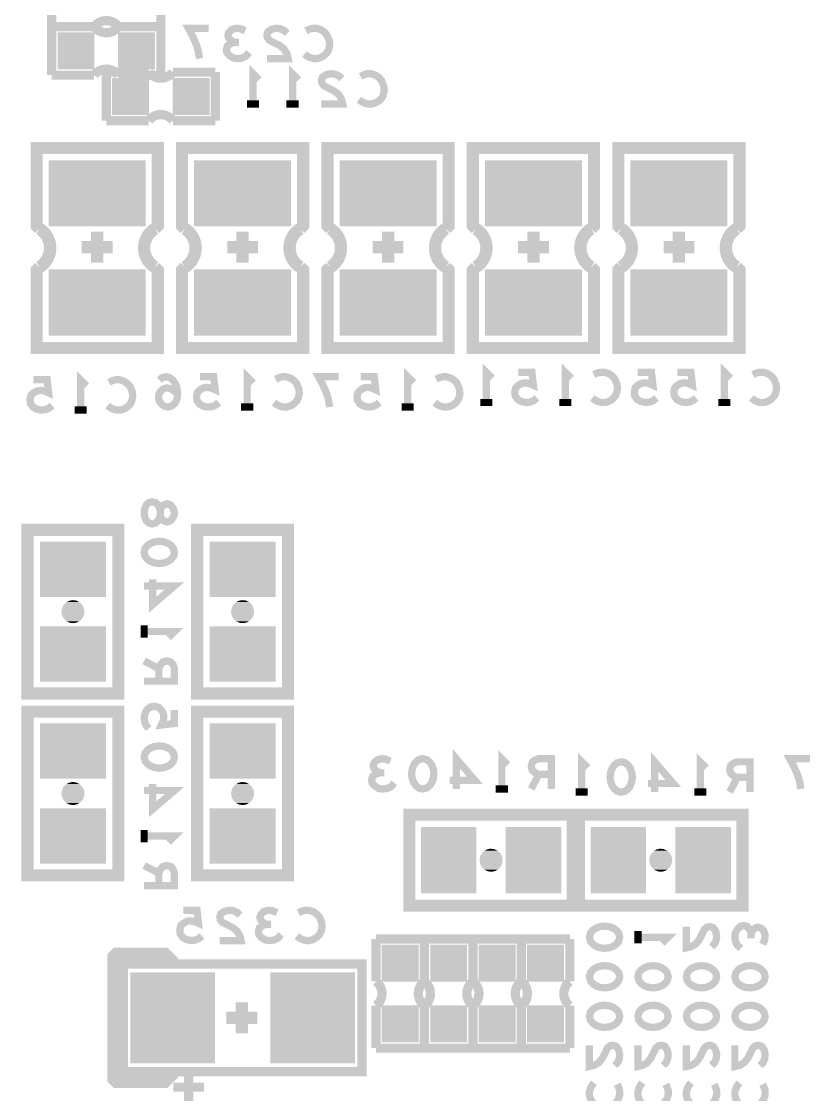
# Model space of a CAD drawing. Extents: x 0 to 200, y -10 to 130.
# Drawn here: x 134.35 to 147.42, y 34.83 to 52.54 of the extents above; entities that cross this region are included whole.
import ezdxf

# ---------------------------------------------------------------- set-up
doc = ezdxf.new("R2010")
doc.units = 0
doc.layers.get('0').update_dxf_attribs({"linetype": 'CONTINUOUS'})
doc.layers.add('MASK_BOTTOM_ART', color=6, linetype='CONTINUOUS')
doc.layers.add('SILK_BOTTOM_ART', color=5, linetype='CONTINUOUS')

# ---------------------------------------------------------------- blocks, each defined once
blk = doc.blocks.new('SQUARE_586')
blk.add_solid([(0.3048, 0.3048), (0.3048, -0.3048), (-0.3048, 0.3048), (-0.3048, -0.3048)])
blk = doc.blocks.new('RECTANGLE_467')
blk.add_solid([(0.5461, 0.4572), (0.5461, -0.4572), (-0.5461, 0.4572), (-0.5461, -0.4572)])
blk = doc.blocks.new('RECTANGLE_563')
blk.add_solid([(0.4572, 0.5461), (0.4572, -0.5461), (-0.4572, 0.5461), (-0.4572, -0.5461)])
blk = doc.blocks.new('RECTANGLE_589')
blk.add_solid([(0.6985, 0.7493), (0.6985, -0.7493), (-0.6985, 0.7493), (-0.6985, -0.7493)])
blk = doc.blocks.new('RECTANGLE_569')
blk.add_solid([(0.8001, 0.5461), (0.8001, -0.5461), (-0.8001, 0.5461), (-0.8001, -0.5461)])

msp = doc.modelspace()

# ---------------------------------------------------------------- linework, layer by layer
at = {"layer": 'SILK_BOTTOM_ART'}
for points, const_width in [([(134.85, 53.25), (134.85, 52.45)], 0.1524), ([(136.65, 52.45), (136.65, 53.25)], 0.1524), ([(134.85, 52.45), (135.55, 52.45)], 0.1524), ([(134.85, 52.45), (134.85, 51.65)], 0.1524), ([(135.55, 52.45), (134.85, 52.45)], 0.1524), ([(135.95, 52.45), (136.65, 52.45)], 0.1524), ([(136.65, 52.45), (135.95, 52.45)], 0.1524), ([(136.65, 51.65), (136.65, 52.45)], 0.1524), ([(137.2881, 51.9233), (137.2714, 52.0316), (137.2464, 52.1233), (137.2131, 52.2066), (137.1714, 52.2983), (137.1047, 52.4233), (137.4381, 52.4233)], 0.12), ([(137.8655, 52.19), (137.8155, 52.215), (137.7738, 52.2566), (137.7571, 52.3066), (137.7738, 52.3566), (137.8155, 52.3983), (137.8905, 52.4233), (137.9655, 52.415), (138.0405, 52.3816)], 0.12), ([(138.7345, 52.34), (138.6845, 52.39), (138.6262, 52.415), (138.5595, 52.4233), (138.4762, 52.4066), (138.4179, 52.365), (138.4012, 52.315), (138.4095, 52.265), (138.4429, 52.2233), (138.6095, 52.14), (138.6845, 52.0816), (138.7345, 51.9983), (138.7512, 51.9233), (138.4012, 51.9233)], 0.12), ([(139.0453, 52.3816), (139.0953, 52.4066), (139.1536, 52.4233), (139.2203, 52.4233), (139.2953, 52.3983), (139.3536, 52.3566), (139.3953, 52.3066), (139.4286, 52.2233), (139.4369, 52.1483), (139.4203, 52.0733), (139.3953, 52.0233), (139.3453, 51.9733), (139.2869, 51.94), (139.2286, 51.9233), (139.1703, 51.9233), (139.1119, 51.94), (139.0619, 51.965), (139.0203, 51.9983)], 0.12), ([(138.1071, 52.0233), (138.0571, 51.965), (137.9905, 51.9316), (137.9155, 51.9233), (137.8488, 51.9316), (137.7821, 51.9733), (137.7405, 52.0233), (137.7321, 52.0733), (137.7488, 52.1316), (137.8071, 52.1733), (137.8655, 52.19), (137.9405, 52.19)], 0.12), ([(134.85, 51.65), (135.55, 51.65)], 0.1524), ([(135.75, 51.7), (135.75, 50.9)], 0.1524), ([(136.45, 51.7), (135.75, 51.7)], 0.1524), ([(135.95, 51.65), (136.65, 51.65)], 0.1524), ([(137.55, 51.7), (136.85, 51.7)], 0.1524), ([(137.55, 50.9), (137.55, 51.7)], 0.1524), ([(138.1714, 51.1733), (138.1714, 51.6733), (138.2714, 51.5733)], 0.12), ([(138.8238, 51.1733), (138.8238, 51.6733), (138.9238, 51.5733)], 0.12), ([(139.6345, 51.59), (139.5845, 51.64), (139.5262, 51.665), (139.4595, 51.6733), (139.3762, 51.6566), (139.3179, 51.615), (139.3012, 51.565), (139.3095, 51.515), (139.3429, 51.4733), (139.5095, 51.39), (139.5845, 51.3316), (139.6345, 51.2483), (139.6512, 51.1733), (139.3012, 51.1733)], 0.12), ([(139.9453, 51.6316), (139.9953, 51.6566), (140.0536, 51.6733), (140.1203, 51.6733), (140.1953, 51.6483), (140.2536, 51.6066), (140.2953, 51.5566), (140.3286, 51.4733), (140.3369, 51.3983), (140.3203, 51.3233), (140.2953, 51.2733), (140.2453, 51.2233), (140.1869, 51.19), (140.1286, 51.1733), (140.0703, 51.1733), (140.0119, 51.19), (139.9619, 51.215), (139.9203, 51.2483)], 0.12), ([(138.2714, 51.1733), (138.0714, 51.1733)], 0.12), ([(138.9238, 51.1733), (138.7238, 51.1733)], 0.12), ([(135.75, 50.9), (136.45, 50.9)], 0.1524), ([(136.85, 50.9), (137.55, 50.9)], 0.1524), ([(136.5525, 49.1175), (136.6, 49.165), (136.6, 50.45), (134.6, 50.45), (134.6, 49.165), (134.6475, 49.1175)], 0.2), ([(138.9525, 49.1175), (139, 49.165), (139, 50.45), (137, 50.45), (137, 49.165), (137.0475, 49.1175)], 0.2), ([(141.3525, 49.1175), (141.4, 49.165), (141.4, 50.45), (139.4, 50.45), (139.4, 49.165), (139.4475, 49.1175)], 0.2), ([(143.7525, 49.1175), (143.8, 49.165), (143.8, 50.45), (141.8, 50.45), (141.8, 49.165), (141.8475, 49.1175)], 0.2), ([(146.1525, 49.1175), (146.2, 49.165), (146.2, 50.45), (144.2, 50.45), (144.2, 49.165), (144.2475, 49.1175)], 0.2), ([(135.6, 49.0667), (135.6, 48.5587)], 0.2032), ([(138, 49.0667), (138, 48.5587)], 0.2032), ([(140.4, 49.0667), (140.4, 48.5587)], 0.2032), ([(142.8, 49.0667), (142.8, 48.5587)], 0.2032), ([(145.2, 49.0667), (145.2, 48.5587)], 0.2032), ([(135.346, 48.8127), (135.854, 48.8127)], 0.2032), ([(137.746, 48.8127), (138.254, 48.8127)], 0.2032), ([(140.146, 48.8127), (140.654, 48.8127)], 0.2032), ([(142.546, 48.8127), (143.054, 48.8127)], 0.2032), ([(144.946, 48.8127), (145.454, 48.8127)], 0.2032), ([(134.6475, 48.4825), (134.6, 48.435), (134.6, 47.15), (136.6, 47.15), (136.6, 48.435), (136.5525, 48.4825)], 0.2), ([(137.0475, 48.4825), (137, 48.435), (137, 47.15), (139, 47.15), (139, 48.435), (138.9525, 48.4825)], 0.2), ([(139.4475, 48.4825), (139.4, 48.435), (139.4, 47.15), (141.4, 47.15), (141.4, 48.435), (141.3525, 48.4825)], 0.2), ([(141.8475, 48.4825), (141.8, 48.435), (141.8, 47.15), (143.8, 47.15), (143.8, 48.435), (143.7525, 48.4825)], 0.2), ([(144.2475, 48.4825), (144.2, 48.435), (144.2, 47.15), (146.2, 47.15), (146.2, 48.435), (146.1525, 48.4825)], 0.2), ([(135.3262, 46.125), (135.3262, 46.625), (135.4262, 46.525)], 0.12), ([(136.928, 46.3833), (136.8697, 46.4417), (136.8197, 46.475), (136.753, 46.4917), (136.6947, 46.475), (136.653, 46.4417), (136.6197, 46.3917), (136.6114, 46.3333), (136.6197, 46.2833), (136.653, 46.2333), (136.703, 46.1917), (136.7614, 46.175), (136.828, 46.1917), (136.8864, 46.2417), (136.9197, 46.3167), (136.928, 46.4), (136.9114, 46.5083), (136.8864, 46.5667), (136.8447, 46.625), (136.7864, 46.6667), (136.728, 46.675), (136.6697, 46.6583), (136.628, 46.6167)], 0.12), ([(137.6054, 46.25), (137.5554, 46.2083), (137.4971, 46.1833), (137.4221, 46.175), (137.3471, 46.1917), (137.2888, 46.225), (137.2471, 46.2833), (137.2388, 46.35), (137.2554, 46.4167), (137.2971, 46.4583), (137.3554, 46.4917), (137.4138, 46.5), (137.4721, 46.4917), (137.5471, 46.4583), (137.5221, 46.675), (137.2971, 46.675)], 0.12), ([(138.0745, 46.175), (138.0745, 46.675), (138.1745, 46.575)], 0.12), ([(138.5436, 46.6333), (138.5936, 46.6583), (138.6519, 46.675), (138.7186, 46.675), (138.7936, 46.65), (138.8519, 46.6083), (138.8936, 46.5583), (138.9269, 46.475), (138.9352, 46.4), (138.9186, 46.325), (138.8936, 46.275), (138.8436, 46.225), (138.7852, 46.1917), (138.7269, 46.175), (138.6686, 46.175), (138.6102, 46.1917), (138.5602, 46.2167), (138.5186, 46.25)], 0.12), ([(139.4364, 46.175), (139.4197, 46.2833), (139.3947, 46.375), (139.3614, 46.4583), (139.3197, 46.55), (139.253, 46.675), (139.5864, 46.675)], 0.12), ([(140.2554, 46.25), (140.2054, 46.2083), (140.1471, 46.1833), (140.0721, 46.175), (139.9971, 46.1917), (139.9388, 46.225), (139.8971, 46.2833), (139.8888, 46.35), (139.9054, 46.4167), (139.9471, 46.4583), (140.0054, 46.4917), (140.0638, 46.5), (140.1221, 46.4917), (140.1971, 46.4583), (140.1721, 46.675), (139.9471, 46.675)], 0.12), ([(140.7245, 46.175), (140.7245, 46.675), (140.8245, 46.575)], 0.12), ([(141.1936, 46.6333), (141.2436, 46.6583), (141.3019, 46.675), (141.3686, 46.675), (141.4436, 46.65), (141.5019, 46.6083), (141.5436, 46.5583), (141.5769, 46.475), (141.5852, 46.4), (141.5686, 46.325), (141.5436, 46.275), (141.4936, 46.225), (141.4352, 46.1917), (141.3769, 46.175), (141.3186, 46.175), (141.2602, 46.1917), (141.2102, 46.2167), (141.1686, 46.25)], 0.12), ([(142.0214, 46.25), (142.0214, 46.75), (142.1214, 46.65)], 0.12), ([(142.8571, 46.325), (142.8071, 46.2833), (142.7488, 46.2583), (142.6738, 46.25), (142.5988, 46.2667), (142.5405, 46.3), (142.4988, 46.3583), (142.4905, 46.425), (142.5071, 46.4917), (142.5488, 46.5333), (142.6071, 46.5667), (142.6655, 46.575), (142.7238, 46.5667), (142.7988, 46.5333), (142.7738, 46.75), (142.5488, 46.75)], 0.12), ([(143.3262, 46.25), (143.3262, 46.75), (143.4262, 46.65)], 0.12), ([(143.7953, 46.7083), (143.8453, 46.7333), (143.9036, 46.75), (143.9703, 46.75), (144.0453, 46.725), (144.1036, 46.6833), (144.1453, 46.6333), (144.1786, 46.55), (144.1869, 46.475), (144.1703, 46.4), (144.1453, 46.35), (144.0953, 46.3), (144.0369, 46.2667), (143.9786, 46.25), (143.9203, 46.25), (143.8619, 46.2667), (143.8119, 46.2917), (143.7703, 46.325)], 0.12), ([(144.8297, 46.325), (144.7797, 46.2833), (144.7214, 46.2583), (144.6464, 46.25), (144.5714, 46.2667), (144.5131, 46.3), (144.4714, 46.3583), (144.4631, 46.425), (144.4797, 46.4917), (144.5214, 46.5333), (144.5797, 46.5667), (144.6381, 46.575), (144.6964, 46.5667), (144.7714, 46.5333), (144.7464, 46.75), (144.5214, 46.75)], 0.12), ([(145.4821, 46.325), (145.4321, 46.2833), (145.3738, 46.2583), (145.2988, 46.25), (145.2238, 46.2667), (145.1655, 46.3), (145.1238, 46.3583), (145.1155, 46.425), (145.1321, 46.4917), (145.1738, 46.5333), (145.2321, 46.5667), (145.2905, 46.575), (145.3488, 46.5667), (145.4238, 46.5333), (145.3988, 46.75), (145.1738, 46.75)], 0.12), ([(145.9512, 46.25), (145.9512, 46.75), (146.0512, 46.65)], 0.12), ([(146.4203, 46.7083), (146.4703, 46.7333), (146.5286, 46.75), (146.5953, 46.75), (146.6703, 46.725), (146.7286, 46.6833), (146.7703, 46.6333), (146.8036, 46.55), (146.8119, 46.475), (146.7953, 46.4), (146.7703, 46.35), (146.7203, 46.3), (146.6619, 46.2667), (146.6036, 46.25), (146.5453, 46.25), (146.4869, 46.2667), (146.4369, 46.2917), (146.3953, 46.325)], 0.12), ([(134.8571, 46.2), (134.8071, 46.1583), (134.7488, 46.1333), (134.6738, 46.125), (134.5988, 46.1417), (134.5405, 46.175), (134.4988, 46.2333), (134.4905, 46.3), (134.5071, 46.3667), (134.5488, 46.4083), (134.6071, 46.4417), (134.6655, 46.45), (134.7238, 46.4417), (134.7988, 46.4083), (134.7738, 46.625), (134.5488, 46.625)], 0.12), ([(135.7953, 46.5833), (135.8453, 46.6083), (135.9036, 46.625), (135.9703, 46.625), (136.0453, 46.6), (136.1036, 46.5583), (136.1453, 46.5083), (136.1786, 46.425), (136.1869, 46.35), (136.1703, 46.275), (136.1453, 46.225), (136.0953, 46.175), (136.0369, 46.1417), (135.9786, 46.125), (135.9203, 46.125), (135.8619, 46.1417), (135.8119, 46.1667), (135.7703, 46.2)], 0.12), ([(138.1745, 46.175), (137.9745, 46.175)], 0.12), ([(140.8245, 46.175), (140.6245, 46.175)], 0.12), ([(142.1214, 46.25), (141.9214, 46.25)], 0.12), ([(143.4262, 46.25), (143.2262, 46.25)], 0.12), ([(146.0512, 46.25), (145.8512, 46.25)], 0.12), ([(135.4262, 46.125), (135.2262, 46.125)], 0.12), ([(136.375, 44.4298), (136.3833, 44.4881), (136.4083, 44.5548), (136.45, 44.5965), (136.5083, 44.6131), (136.5667, 44.5965), (136.6167, 44.5465), (136.6417, 44.4715), (136.6417, 44.3881), (136.6583, 44.3381), (136.7, 44.2965), (136.7583, 44.2798), (136.8167, 44.3048), (136.8583, 44.3631), (136.875, 44.4298), (136.8583, 44.4965), (136.8167, 44.5548), (136.7583, 44.5798), (136.7, 44.5631), (136.6583, 44.5215), (136.6417, 44.4715), (136.6417, 44.3881), (136.6167, 44.3131), (136.5667, 44.2631), (136.5083, 44.2465), (136.45, 44.2631), (136.4083, 44.3048), (136.3833, 44.3715), (136.375, 44.4298)], 0.12), ([(134.45, 44.15), (135.95, 44.15), (135.95, 41.45), (134.45, 41.45), (134.45, 44.15)], 0.2), ([(138.75, 41.45), (137.25, 41.45), (137.25, 44.15), (138.75, 44.15), (138.75, 41.45)], 0.2), ([(136.875, 43.7774), (136.8583, 43.7107), (136.8167, 43.6607), (136.7667, 43.6274), (136.7, 43.6024), (136.625, 43.5941), (136.55, 43.6024), (136.4833, 43.6274), (136.4333, 43.6607), (136.3917, 43.7107), (136.375, 43.7774), (136.3917, 43.8441), (136.4333, 43.8941), (136.4833, 43.9274), (136.55, 43.9524), (136.625, 43.9607), (136.7, 43.9524), (136.7667, 43.9274), (136.8167, 43.8941), (136.8583, 43.8441), (136.875, 43.7774)], 0.12), ([(136.375, 43.225), (136.875, 43.225), (136.5167, 42.9167), (136.5167, 43.3333)], 0.12), ([(136.375, 42.3726), (136.375, 42.5726)], 0.12), ([(136.375, 42.4726), (136.875, 42.4726), (136.775, 42.3726)], 0.12), ([(136.375, 41.6535), (136.875, 41.6535), (136.875, 41.8619), (136.85, 41.9285), (136.8167, 41.9702), (136.75, 41.9869), (136.6833, 41.9702), (136.6417, 41.9202), (136.6167, 41.8619), (136.6167, 41.6535)], 0.12), ([(136.6167, 41.8619), (136.375, 41.9869)], 0.12), ([(135.95, 38.45), (134.45, 38.45), (134.45, 41.15), (135.95, 41.15), (135.95, 38.45)], 0.2), ([(136.45, 40.8715), (136.4083, 40.9215), (136.3833, 40.9798), (136.375, 41.0548), (136.3917, 41.1298), (136.425, 41.1881), (136.4833, 41.2298), (136.55, 41.2381), (136.6167, 41.2215), (136.6583, 41.1798), (136.6917, 41.1215), (136.7, 41.0631), (136.6917, 41.0048), (136.6583, 40.9298), (136.875, 40.9548), (136.875, 41.1798)], 0.12), ([(137.25, 41.15), (138.75, 41.15), (138.75, 38.45), (137.25, 38.45), (137.25, 41.15)], 0.2), ([(136.875, 40.4024), (136.8583, 40.3357), (136.8167, 40.2857), (136.7667, 40.2524), (136.7, 40.2274), (136.625, 40.2191), (136.55, 40.2274), (136.4833, 40.2524), (136.4333, 40.2857), (136.3917, 40.3357), (136.375, 40.4024), (136.3917, 40.4691), (136.4333, 40.5191), (136.4833, 40.5524), (136.55, 40.5774), (136.625, 40.5857), (136.7, 40.5774), (136.7667, 40.5524), (136.8167, 40.5191), (136.8583, 40.4691), (136.875, 40.4024)], 0.12), ([(141.525, 39.875), (141.525, 40.375), (141.8333, 40.0167), (141.4167, 40.0167)], 0.12), ([(140.2619, 40.1417), (140.2119, 40.1667), (140.1702, 40.2083), (140.1535, 40.2583), (140.1702, 40.3083), (140.2119, 40.35), (140.2869, 40.375), (140.3619, 40.3667), (140.4369, 40.3333)], 0.12), ([(140.9726, 40.375), (141.0393, 40.3583), (141.0893, 40.3167), (141.1226, 40.2667), (141.1476, 40.2), (141.1559, 40.125), (141.1476, 40.05), (141.1226, 39.9833), (141.0893, 39.9333), (141.0393, 39.8917), (140.9726, 39.875), (140.9059, 39.8917), (140.8559, 39.9333), (140.8226, 39.9833), (140.7976, 40.05), (140.7893, 40.125), (140.7976, 40.2), (140.8226, 40.2667), (140.8559, 40.3167), (140.9059, 40.3583), (140.9726, 40.375)], 0.12), ([(142.2774, 39.875), (142.2774, 40.375), (142.3774, 40.275)], 0.12), ([(143.0965, 39.875), (143.0965, 40.375), (142.8881, 40.375), (142.8215, 40.35), (142.7798, 40.3167), (142.7631, 40.25), (142.7798, 40.1833), (142.8298, 40.1417), (142.8881, 40.1167), (143.0965, 40.1167)], 0.12), ([(143.5952, 39.8233), (143.5952, 40.3233), (143.6952, 40.2233)], 0.12), ([(144.2476, 40.3233), (144.3143, 40.3066), (144.3643, 40.265), (144.3976, 40.215), (144.4226, 40.1483), (144.4309, 40.0733), (144.4226, 39.9983), (144.3976, 39.9316), (144.3643, 39.8816), (144.3143, 39.84), (144.2476, 39.8233), (144.1809, 39.84), (144.1309, 39.8816), (144.0976, 39.9316), (144.0726, 39.9983), (144.0643, 40.0733), (144.0726, 40.1483), (144.0976, 40.215), (144.1309, 40.265), (144.1809, 40.3066), (144.2476, 40.3233)], 0.12), ([(144.8, 39.8233), (144.8, 40.3233), (145.1083, 39.965), (144.6917, 39.965)], 0.12), ([(145.5524, 39.8233), (145.5524, 40.3233), (145.6524, 40.2233)], 0.12), ([(146.3715, 39.8233), (146.3715, 40.3233), (146.1631, 40.3233), (146.0965, 40.2983), (146.0548, 40.265), (146.0381, 40.1983), (146.0548, 40.1316), (146.1048, 40.09), (146.1631, 40.065), (146.3715, 40.065)], 0.12), ([(147.2119, 39.875), (147.1952, 39.9833), (147.1702, 40.075), (147.1369, 40.1583), (147.0952, 40.25), (147.0285, 40.375), (147.3619, 40.375)], 0.12), ([(140.5035, 39.975), (140.4535, 39.9167), (140.3869, 39.8833), (140.3119, 39.875), (140.2452, 39.8833), (140.1785, 39.925), (140.1369, 39.975), (140.1285, 40.025), (140.1452, 40.0833), (140.2035, 40.125), (140.2619, 40.1417), (140.3369, 40.1417)], 0.12), ([(136.375, 39.85), (136.875, 39.85), (136.5167, 39.5417), (136.5167, 39.9583)], 0.12), ([(142.8881, 40.1167), (142.7631, 39.875)], 0.12), ([(146.1631, 40.065), (146.0381, 39.8233)], 0.12), ([(142.3774, 39.875), (142.1774, 39.875)], 0.12), ([(143.6952, 39.8233), (143.4952, 39.8233)], 0.12), ([(145.6524, 39.8233), (145.4524, 39.8233)], 0.12), ([(140.75, 37.95), (140.75, 39.45), (143.45, 39.45), (143.45, 37.95), (140.75, 37.95)], 0.2), ([(146.25, 39.45), (146.25, 37.95), (143.55, 37.95), (143.55, 39.45), (146.25, 39.45)], 0.2), ([(136.375, 38.9976), (136.375, 39.1976)], 0.12), ([(136.375, 39.0976), (136.875, 39.0976), (136.775, 38.9976)], 0.12), ([(136.375, 38.2785), (136.875, 38.2785), (136.875, 38.4869), (136.85, 38.5535), (136.8167, 38.5952), (136.75, 38.6119), (136.6833, 38.5952), (136.6417, 38.5452), (136.6167, 38.4869), (136.6167, 38.2785)], 0.12), ([(136.6167, 38.4869), (136.375, 38.6119)], 0.12), ([(137.3297, 37.45), (137.2797, 37.4083), (137.2214, 37.3833), (137.1464, 37.375), (137.0714, 37.3917), (137.0131, 37.425), (136.9714, 37.4833), (136.9631, 37.55), (136.9797, 37.6167), (137.0214, 37.6583), (137.0797, 37.6917), (137.1381, 37.7), (137.1964, 37.6917), (137.2714, 37.6583), (137.2464, 37.875), (137.0214, 37.875)], 0.12), ([(137.9571, 37.7917), (137.9071, 37.8417), (137.8488, 37.8667), (137.7821, 37.875), (137.6988, 37.8583), (137.6405, 37.8167), (137.6238, 37.7667), (137.6321, 37.7167), (137.6655, 37.675), (137.8321, 37.5917), (137.9071, 37.5333), (137.9571, 37.45), (137.9738, 37.375), (137.6238, 37.375)], 0.12), ([(138.3929, 37.6417), (138.3429, 37.6667), (138.3012, 37.7083), (138.2845, 37.7583), (138.3012, 37.8083), (138.3429, 37.85), (138.4179, 37.875), (138.4929, 37.8667), (138.5679, 37.8333)], 0.12), ([(138.9203, 37.8333), (138.9703, 37.8583), (139.0286, 37.875), (139.0953, 37.875), (139.1703, 37.85), (139.2286, 37.8083), (139.2703, 37.7583), (139.3036, 37.675), (139.3119, 37.6), (139.2953, 37.525), (139.2703, 37.475), (139.2203, 37.425), (139.1619, 37.3917), (139.1036, 37.375), (139.0453, 37.375), (138.9869, 37.3917), (138.9369, 37.4167), (138.8953, 37.45)], 0.12), ([(138.6345, 37.475), (138.5845, 37.4167), (138.5179, 37.3833), (138.4429, 37.375), (138.3762, 37.3833), (138.3095, 37.425), (138.2679, 37.475), (138.2595, 37.525), (138.2762, 37.5833), (138.3345, 37.625), (138.3929, 37.6417), (138.4679, 37.6417)], 0.12), ([(144.2233, 37.4298), (144.2066, 37.3631), (144.165, 37.3131), (144.115, 37.2798), (144.0483, 37.2548), (143.9733, 37.2465), (143.8983, 37.2548), (143.8316, 37.2798), (143.7816, 37.3131), (143.74, 37.3631), (143.7233, 37.4298), (143.74, 37.4965), (143.7816, 37.5465), (143.8316, 37.5798), (143.8983, 37.6048), (143.9733, 37.6131), (144.0483, 37.6048), (144.115, 37.5798), (144.165, 37.5465), (144.2066, 37.4965), (144.2233, 37.4298)], 0.12), ([(144.5233, 37.3298), (144.5233, 37.5298)], 0.12), ([(145.74, 37.2715), (145.79, 37.3215), (145.815, 37.3798), (145.8233, 37.4465), (145.8066, 37.5298), (145.765, 37.5881), (145.715, 37.6048), (145.665, 37.5965), (145.6233, 37.5631), (145.54, 37.3965), (145.4816, 37.3215), (145.3983, 37.2715), (145.3233, 37.2548), (145.3233, 37.6048)], 0.12), ([(146.2233, 37.2465), (146.165, 37.2965), (146.1316, 37.3631), (146.1233, 37.4381), (146.1316, 37.5048), (146.1733, 37.5715), (146.2233, 37.6131), (146.2733, 37.6215), (146.3316, 37.6048), (146.3733, 37.5465), (146.39, 37.4881), (146.39, 37.4131)], 0.12), ([(146.39, 37.4881), (146.415, 37.5381), (146.4566, 37.5798), (146.5066, 37.5965), (146.5566, 37.5798), (146.5983, 37.5381), (146.6233, 37.4631), (146.615, 37.3881), (146.5816, 37.3131)], 0.12), ([(141, 37.4), (140.2, 37.4)], 0.1524), ([(140.2, 37.4), (140.2, 36.7)], 0.1524), ([(141.8, 37.4), (141, 37.4)], 0.1524), ([(141, 37.4), (141, 36.7)], 0.1524), ([(141, 36.7), (141, 37.4)], 0.1524), ([(142.6, 37.4), (141.8, 37.4)], 0.1524), ([(141.8, 37.4), (141.8, 36.7)], 0.1524), ([(141.8, 36.7), (141.8, 37.4)], 0.1524), ([(143.4, 37.4), (142.6, 37.4)], 0.1524), ([(142.6, 37.4), (142.6, 36.7)], 0.1524), ([(142.6, 36.7), (142.6, 37.4)], 0.1524), ([(143.4, 36.7), (143.4, 37.4)], 0.1524), ([(144.5233, 37.4298), (145.0233, 37.4298), (144.9233, 37.3298)], 0.12), ([(136.857, 35.211), (136.857, 35.1475), (136.73, 35.0205), (135.9045, 35.0205), (135.841, 35.084), (135.841, 37.116), (135.9045, 37.1795), (136.73, 37.1795), (136.857, 37.0525), (136.857, 36.989)], 0.1524), ([(136.857, 35.1475), (135.9045, 35.1475), (135.9045, 36.989), (135.968, 37.0525), (136.73, 37.0525), (136.7935, 36.989)], 0.1524), ([(136.095, 35.211), (139.9685, 35.211), (139.9685, 36.989), (136.0315, 36.989), (136.0315, 35.211), (136.095, 35.211)], 0.1524), ([(144.2233, 36.7774), (144.2066, 36.7107), (144.165, 36.6607), (144.115, 36.6274), (144.0483, 36.6024), (143.9733, 36.5941), (143.8983, 36.6024), (143.8316, 36.6274), (143.7816, 36.6607), (143.74, 36.7107), (143.7233, 36.7774), (143.74, 36.8441), (143.7816, 36.8941), (143.8316, 36.9274), (143.8983, 36.9524), (143.9733, 36.9607), (144.0483, 36.9524), (144.115, 36.9274), (144.165, 36.8941), (144.2066, 36.8441), (144.2233, 36.7774)], 0.12), ([(145.0233, 36.7774), (145.0066, 36.7107), (144.965, 36.6607), (144.915, 36.6274), (144.8483, 36.6024), (144.7733, 36.5941), (144.6983, 36.6024), (144.6316, 36.6274), (144.5816, 36.6607), (144.54, 36.7107), (144.5233, 36.7774), (144.54, 36.8441), (144.5816, 36.8941), (144.6316, 36.9274), (144.6983, 36.9524), (144.7733, 36.9607), (144.8483, 36.9524), (144.915, 36.9274), (144.965, 36.8941), (145.0066, 36.8441), (145.0233, 36.7774)], 0.12), ([(145.8233, 36.7774), (145.8066, 36.7107), (145.765, 36.6607), (145.715, 36.6274), (145.6483, 36.6024), (145.5733, 36.5941), (145.4983, 36.6024), (145.4316, 36.6274), (145.3816, 36.6607), (145.34, 36.7107), (145.3233, 36.7774), (145.34, 36.8441), (145.3816, 36.8941), (145.4316, 36.9274), (145.4983, 36.9524), (145.5733, 36.9607), (145.6483, 36.9524), (145.715, 36.9274), (145.765, 36.8941), (145.8066, 36.8441), (145.8233, 36.7774)], 0.12), ([(146.6233, 36.7774), (146.6066, 36.7107), (146.565, 36.6607), (146.515, 36.6274), (146.4483, 36.6024), (146.3733, 36.5941), (146.2983, 36.6024), (146.2316, 36.6274), (146.1816, 36.6607), (146.14, 36.7107), (146.1233, 36.7774), (146.14, 36.8441), (146.1816, 36.8941), (146.2316, 36.9274), (146.2983, 36.9524), (146.3733, 36.9607), (146.4483, 36.9524), (146.515, 36.9274), (146.565, 36.8941), (146.6066, 36.8441), (146.6233, 36.7774)], 0.12), ([(137.9873, 35.846), (137.9873, 36.354)], 0.2032), ([(140.2, 36.3), (140.2, 35.6)], 0.1524), ([(141, 36.3), (141, 35.6)], 0.1524), ([(141, 35.6), (141, 36.3)], 0.1524), ([(141.8, 36.3), (141.8, 35.6)], 0.1524), ([(141.8, 35.6), (141.8, 36.3)], 0.1524), ([(142.6, 36.3), (142.6, 35.6)], 0.1524), ([(142.6, 35.6), (142.6, 36.3)], 0.1524), ([(143.4, 35.6), (143.4, 36.3)], 0.1524), ([(144.2233, 36.125), (144.2066, 36.0583), (144.165, 36.0083), (144.115, 35.975), (144.0483, 35.95), (143.9733, 35.9417), (143.8983, 35.95), (143.8316, 35.975), (143.7816, 36.0083), (143.74, 36.0583), (143.7233, 36.125), (143.74, 36.1917), (143.7816, 36.2417), (143.8316, 36.275), (143.8983, 36.3), (143.9733, 36.3083), (144.0483, 36.3), (144.115, 36.275), (144.165, 36.2417), (144.2066, 36.1917), (144.2233, 36.125)], 0.12), ([(145.0233, 36.125), (145.0066, 36.0583), (144.965, 36.0083), (144.915, 35.975), (144.8483, 35.95), (144.7733, 35.9417), (144.6983, 35.95), (144.6316, 35.975), (144.5816, 36.0083), (144.54, 36.0583), (144.5233, 36.125), (144.54, 36.1917), (144.5816, 36.2417), (144.6316, 36.275), (144.6983, 36.3), (144.7733, 36.3083), (144.8483, 36.3), (144.915, 36.275), (144.965, 36.2417), (145.0066, 36.1917), (145.0233, 36.125)], 0.12), ([(145.8233, 36.125), (145.8066, 36.0583), (145.765, 36.0083), (145.715, 35.975), (145.6483, 35.95), (145.5733, 35.9417), (145.4983, 35.95), (145.4316, 35.975), (145.3816, 36.0083), (145.34, 36.0583), (145.3233, 36.125), (145.34, 36.1917), (145.3816, 36.2417), (145.4316, 36.275), (145.4983, 36.3), (145.5733, 36.3083), (145.6483, 36.3), (145.715, 36.275), (145.765, 36.2417), (145.8066, 36.1917), (145.8233, 36.125)], 0.12), ([(146.6233, 36.125), (146.6066, 36.0583), (146.565, 36.0083), (146.515, 35.975), (146.4483, 35.95), (146.3733, 35.9417), (146.2983, 35.95), (146.2316, 35.975), (146.1816, 36.0083), (146.14, 36.0583), (146.1233, 36.125), (146.14, 36.1917), (146.1816, 36.2417), (146.2316, 36.275), (146.2983, 36.3), (146.3733, 36.3083), (146.4483, 36.3), (146.515, 36.275), (146.565, 36.2417), (146.6066, 36.1917), (146.6233, 36.125)], 0.12), ([(137.7333, 36.1), (138.2413, 36.1)], 0.2032), ([(140.2, 35.6), (141, 35.6)], 0.1524), ([(141, 35.6), (141.8, 35.6)], 0.1524), ([(141.8, 35.6), (142.6, 35.6)], 0.1524), ([(142.6, 35.6), (143.4, 35.6)], 0.1524), ([(144.14, 35.3143), (144.19, 35.3643), (144.215, 35.4226), (144.2233, 35.4893), (144.2066, 35.5726), (144.165, 35.6309), (144.115, 35.6476), (144.065, 35.6393), (144.0233, 35.6059), (143.94, 35.4393), (143.8816, 35.3643), (143.7983, 35.3143), (143.7233, 35.2976), (143.7233, 35.6476)], 0.12), ([(144.94, 35.3143), (144.99, 35.3643), (145.015, 35.4226), (145.0233, 35.4893), (145.0066, 35.5726), (144.965, 35.6309), (144.915, 35.6476), (144.865, 35.6393), (144.8233, 35.6059), (144.74, 35.4393), (144.6816, 35.3643), (144.5983, 35.3143), (144.5233, 35.2976), (144.5233, 35.6476)], 0.12), ([(145.74, 35.3143), (145.79, 35.3643), (145.815, 35.4226), (145.8233, 35.4893), (145.8066, 35.5726), (145.765, 35.6309), (145.715, 35.6476), (145.665, 35.6393), (145.6233, 35.6059), (145.54, 35.4393), (145.4816, 35.3643), (145.3983, 35.3143), (145.3233, 35.2976), (145.3233, 35.6476)], 0.12), ([(146.54, 35.3143), (146.59, 35.3643), (146.615, 35.4226), (146.6233, 35.4893), (146.6066, 35.5726), (146.565, 35.6309), (146.515, 35.6476), (146.465, 35.6393), (146.4233, 35.6059), (146.34, 35.4393), (146.2816, 35.3643), (146.1983, 35.3143), (146.1233, 35.2976), (146.1233, 35.6476)], 0.12), ([(137.111, 35.211), (137.111, 34.703)], 0.1524), ([(144.1816, 35.0035), (144.2066, 34.9535), (144.2233, 34.8952), (144.2233, 34.8285), (144.1983, 34.7535), (144.1566, 34.6952), (144.1066, 34.6535), (144.0233, 34.6202), (143.9483, 34.6119), (143.8733, 34.6285), (143.8233, 34.6535), (143.7733, 34.7035), (143.74, 34.7619), (143.7233, 34.8202), (143.7233, 34.8785), (143.74, 34.9369), (143.765, 34.9869), (143.7983, 35.0285)], 0.12), ([(144.9816, 35.0035), (145.0066, 34.9535), (145.0233, 34.8952), (145.0233, 34.8285), (144.9983, 34.7535), (144.9566, 34.6952), (144.9066, 34.6535), (144.8233, 34.6202), (144.7483, 34.6119), (144.6733, 34.6285), (144.6233, 34.6535), (144.5733, 34.7035), (144.54, 34.7619), (144.5233, 34.8202), (144.5233, 34.8785), (144.54, 34.9369), (144.565, 34.9869), (144.5983, 35.0285)], 0.12), ([(145.7816, 35.0035), (145.8066, 34.9535), (145.8233, 34.8952), (145.8233, 34.8285), (145.7983, 34.7535), (145.7566, 34.6952), (145.7066, 34.6535), (145.6233, 34.6202), (145.5483, 34.6119), (145.4733, 34.6285), (145.4233, 34.6535), (145.3733, 34.7035), (145.34, 34.7619), (145.3233, 34.8202), (145.3233, 34.8785), (145.34, 34.9369), (145.365, 34.9869), (145.3983, 35.0285)], 0.12), ([(146.5816, 35.0035), (146.6066, 34.9535), (146.6233, 34.8952), (146.6233, 34.8285), (146.5983, 34.7535), (146.5566, 34.6952), (146.5066, 34.6535), (146.4233, 34.6202), (146.3483, 34.6119), (146.2733, 34.6285), (146.2233, 34.6535), (146.1733, 34.7035), (146.14, 34.7619), (146.1233, 34.8202), (146.1233, 34.8785), (146.14, 34.9369), (146.165, 34.9869), (146.1983, 35.0285)], 0.12), ([(137.365, 34.957), (136.857, 34.957)], 0.1524)]:
    msp.add_lwpolyline(points, dxfattribs=dict(at, const_width=const_width))
for points, const_width in [([(135.95, 52.45, 0.5), (135.55, 52.45)], 0.1524), ([(135.55, 52.45, 0.5), (135.95, 52.45)], 0.1524), ([(135.95, 51.65, 0.5), (135.55, 51.65)], 0.1524), ([(136.45, 51.7, 0.5), (136.85, 51.7)], 0.1524), ([(136.85, 50.9, 0.5), (136.45, 50.9)], 0.1524), ([(134.6475, 48.4825, 0.554718), (134.6475, 49.1175)], 0.2032), ([(136.5525, 49.1175, 0.5602289), (136.5525, 48.4825)], 0.2032), ([(137.0475, 48.4825, 0.554718), (137.0475, 49.1175)], 0.2032), ([(138.9525, 49.1175, 0.5602289), (138.9525, 48.4825)], 0.2032), ([(139.4475, 48.4825, 0.554718), (139.4475, 49.1175)], 0.2032), ([(141.3525, 49.1175, 0.5602289), (141.3525, 48.4825)], 0.2032), ([(141.8475, 48.4825, 0.554718), (141.8475, 49.1175)], 0.2032), ([(143.7525, 49.1175, 0.5602289), (143.7525, 48.4825)], 0.2032), ([(144.2475, 48.4825, 0.554718), (144.2475, 49.1175)], 0.2032), ([(146.1525, 49.1175, 0.5602289), (146.1525, 48.4825)], 0.2032), ([(140.2, 36.3, 0.5), (140.2, 36.7)], 0.1524), ([(141, 36.7, 0.5), (141, 36.3)], 0.1524), ([(141, 36.3, 0.5), (141, 36.7)], 0.1524), ([(141.8, 36.7, 0.5), (141.8, 36.3)], 0.1524), ([(141.8, 36.3, 0.5), (141.8, 36.7)], 0.1524), ([(142.6, 36.7, 0.5), (142.6, 36.3)], 0.1524), ([(142.6, 36.3, 0.5), (142.6, 36.7)], 0.1524), ([(143.4, 36.7, 0.5), (143.4, 36.3)], 0.1524)]:
    msp.add_lwpolyline(points, format="xyb", dxfattribs=dict(at, const_width=const_width))
for points in [[(135.0095, 42.8), (135.013256, 42.837646), (135.3905, 42.8), (135.38429, 42.837646)], [(135.013256, 42.837646), (135.022178, 42.861182), (135.38429, 42.837646), (135.380406, 42.861182)], [(135.022178, 42.861182), (135.03524, 42.895628), (135.380406, 42.861182), (135.362016, 42.895628)], [(135.03524, 42.895628), (135.051934, 42.915882), (135.362016, 42.895628), (135.3512, 42.915882)], [(135.051934, 42.915882), (135.074682, 42.943476), (135.3512, 42.915882), (135.32178, 42.943476)], [(135.074682, 42.943476), (135.098622, 42.958302), (135.32178, 42.943476), (135.305972, 42.958302)], [(135.098622, 42.958302), (135.1274, 42.976124), (135.305972, 42.958302), (135.266746, 42.976124)], [(135.1274, 42.976124), (135.161216, 42.983952), (135.266746, 42.976124), (135.249514, 42.983952)], [(135.161216, 42.983952), (135.187812, 42.990108), (135.249514, 42.983952), (135.187812, 42.990108)], [(137.8095, 42.8), (137.813256, 42.837646), (138.1905, 42.8), (138.18429, 42.837646)], [(137.813256, 42.837646), (137.822178, 42.861182), (138.18429, 42.837646), (138.180406, 42.861182)], [(137.822178, 42.861182), (137.83524, 42.895628), (138.180406, 42.861182), (138.162016, 42.895628)], [(137.83524, 42.895628), (137.851934, 42.915882), (138.162016, 42.895628), (138.1512, 42.915882)], [(137.851934, 42.915882), (137.874682, 42.943476), (138.1512, 42.915882), (138.12178, 42.943476)], [(137.874682, 42.943476), (137.898622, 42.958302), (138.12178, 42.943476), (138.105972, 42.958302)], [(137.898622, 42.958302), (137.9274, 42.976124), (138.105972, 42.958302), (138.066746, 42.976124)], [(137.9274, 42.976124), (137.961216, 42.983952), (138.066746, 42.976124), (138.049514, 42.983952)], [(137.961216, 42.983952), (137.987812, 42.990108), (138.049514, 42.983952), (137.987812, 42.990108)], [(135.01571, 42.762352), (135.0095, 42.8), (135.386742, 42.762352), (135.3905, 42.8)], [(135.019592, 42.738816), (135.01571, 42.762352), (135.377818, 42.738816), (135.386742, 42.762352)], [(135.037984, 42.70437), (135.019592, 42.738816), (135.364758, 42.70437), (135.377818, 42.738816)], [(135.048798, 42.684116), (135.037984, 42.70437), (135.348062, 42.684116), (135.364758, 42.70437)], [(135.07822, 42.656522), (135.048798, 42.684116), (135.325316, 42.656522), (135.348062, 42.684116)], [(137.81571, 42.762352), (137.8095, 42.8), (138.186742, 42.762352), (138.1905, 42.8)], [(137.819592, 42.738816), (137.81571, 42.762352), (138.177818, 42.738816), (138.186742, 42.762352)], [(137.837984, 42.70437), (137.819592, 42.738816), (138.164758, 42.70437), (138.177818, 42.738816)], [(137.848798, 42.684116), (137.837984, 42.70437), (138.148062, 42.684116), (138.164758, 42.70437)], [(137.87822, 42.656522), (137.848798, 42.684116), (138.125316, 42.656522), (138.148062, 42.684116)], [(135.094026, 42.641696), (135.07822, 42.656522), (135.301374, 42.641696), (135.325316, 42.656522)], [(135.133254, 42.623874), (135.094026, 42.641696), (135.272598, 42.623874), (135.301374, 42.641696)], [(135.150484, 42.616046), (135.133254, 42.623874), (135.23878, 42.616046), (135.272598, 42.623874)], [(135.212186, 42.60989), (135.150484, 42.616046), (135.212186, 42.60989), (135.23878, 42.616046)], [(137.894026, 42.641696), (137.87822, 42.656522), (138.101374, 42.641696), (138.125316, 42.656522)], [(137.933254, 42.623874), (137.894026, 42.641696), (138.072598, 42.623874), (138.101374, 42.641696)], [(137.950484, 42.616046), (137.933254, 42.623874), (138.03878, 42.616046), (138.072598, 42.623874)], [(138.012186, 42.60989), (137.950484, 42.616046), (138.012186, 42.60989), (138.03878, 42.616046)], [(135.0095, 39.8), (135.013256, 39.837646), (135.3905, 39.8), (135.38429, 39.837646)], [(135.013256, 39.837646), (135.022178, 39.861182), (135.38429, 39.837646), (135.380406, 39.861182)], [(135.022178, 39.861182), (135.03524, 39.895628), (135.380406, 39.861182), (135.362016, 39.895628)], [(135.03524, 39.895628), (135.051934, 39.915882), (135.362016, 39.895628), (135.3512, 39.915882)], [(135.051934, 39.915882), (135.074682, 39.943476), (135.3512, 39.915882), (135.32178, 39.943476)], [(135.074682, 39.943476), (135.098622, 39.958302), (135.32178, 39.943476), (135.305972, 39.958302)], [(135.098622, 39.958302), (135.1274, 39.976124), (135.305972, 39.958302), (135.266746, 39.976124)], [(135.1274, 39.976124), (135.161216, 39.983952), (135.266746, 39.976124), (135.249514, 39.983952)], [(135.161216, 39.983952), (135.187812, 39.990108), (135.249514, 39.983952), (135.187812, 39.990108)], [(137.8095, 39.8), (137.813256, 39.837646), (138.1905, 39.8), (138.18429, 39.837646)], [(137.813256, 39.837646), (137.822178, 39.861182), (138.18429, 39.837646), (138.180406, 39.861182)], [(137.822178, 39.861182), (137.83524, 39.895628), (138.180406, 39.861182), (138.162016, 39.895628)], [(137.83524, 39.895628), (137.851934, 39.915882), (138.162016, 39.895628), (138.1512, 39.915882)], [(137.851934, 39.915882), (137.874682, 39.943476), (138.1512, 39.915882), (138.12178, 39.943476)], [(137.874682, 39.943476), (137.898622, 39.958302), (138.12178, 39.943476), (138.105972, 39.958302)], [(137.898622, 39.958302), (137.9274, 39.976124), (138.105972, 39.958302), (138.066746, 39.976124)], [(137.9274, 39.976124), (137.961216, 39.983952), (138.066746, 39.976124), (138.049514, 39.983952)], [(137.961216, 39.983952), (137.987812, 39.990108), (138.049514, 39.983952), (137.987812, 39.990108)], [(135.01571, 39.762352), (135.0095, 39.8), (135.386742, 39.762352), (135.3905, 39.8)], [(135.019592, 39.738816), (135.01571, 39.762352), (135.377818, 39.738816), (135.386742, 39.762352)], [(135.037984, 39.70437), (135.019592, 39.738816), (135.364758, 39.70437), (135.377818, 39.738816)], [(135.048798, 39.684116), (135.037984, 39.70437), (135.348062, 39.684116), (135.364758, 39.70437)], [(135.07822, 39.656522), (135.048798, 39.684116), (135.325316, 39.656522), (135.348062, 39.684116)], [(135.094026, 39.641696), (135.07822, 39.656522), (135.301374, 39.641696), (135.325316, 39.656522)], [(137.81571, 39.762352), (137.8095, 39.8), (138.186742, 39.762352), (138.1905, 39.8)], [(137.819592, 39.738816), (137.81571, 39.762352), (138.177818, 39.738816), (138.186742, 39.762352)], [(137.837984, 39.70437), (137.819592, 39.738816), (138.164758, 39.70437), (138.177818, 39.738816)], [(137.848798, 39.684116), (137.837984, 39.70437), (138.148062, 39.684116), (138.164758, 39.70437)], [(137.87822, 39.656522), (137.848798, 39.684116), (138.125316, 39.656522), (138.148062, 39.684116)], [(137.894026, 39.641696), (137.87822, 39.656522), (138.101374, 39.641696), (138.125316, 39.656522)], [(135.133254, 39.623874), (135.094026, 39.641696), (135.272598, 39.623874), (135.301374, 39.641696)], [(135.150484, 39.616046), (135.133254, 39.623874), (135.23878, 39.616046), (135.272598, 39.623874)], [(135.212186, 39.60989), (135.150484, 39.616046), (135.212186, 39.60989), (135.23878, 39.616046)], [(137.933254, 39.623874), (137.894026, 39.641696), (138.072598, 39.623874), (138.101374, 39.641696)], [(137.950484, 39.616046), (137.933254, 39.623874), (138.03878, 39.616046), (138.072598, 39.623874)], [(138.012186, 39.60989), (137.950484, 39.616046), (138.012186, 39.60989), (138.03878, 39.616046)], [(141.922178, 38.761182), (141.93524, 38.795628), (142.280406, 38.761182), (142.262016, 38.795628)], [(141.93524, 38.795628), (141.951934, 38.815882), (142.262016, 38.795628), (142.2512, 38.815882)], [(141.951934, 38.815882), (141.974682, 38.843476), (142.2512, 38.815882), (142.22178, 38.843476)], [(141.974682, 38.843476), (141.998622, 38.858302), (142.22178, 38.843476), (142.205972, 38.858302)], [(141.998622, 38.858302), (142.0274, 38.876124), (142.205972, 38.858302), (142.166746, 38.876124)], [(142.0274, 38.876124), (142.061216, 38.883952), (142.166746, 38.876124), (142.149514, 38.883952)], [(142.061216, 38.883952), (142.087812, 38.890108), (142.149514, 38.883952), (142.087812, 38.890108)], [(144.722178, 38.761182), (144.73524, 38.795628), (145.080406, 38.761182), (145.062016, 38.795628)], [(144.73524, 38.795628), (144.751934, 38.815882), (145.062016, 38.795628), (145.0512, 38.815882)], [(144.751934, 38.815882), (144.774682, 38.843476), (145.0512, 38.815882), (145.02178, 38.843476)], [(144.774682, 38.843476), (144.798622, 38.858302), (145.02178, 38.843476), (145.005972, 38.858302)], [(144.798622, 38.858302), (144.8274, 38.876124), (145.005972, 38.858302), (144.966746, 38.876124)], [(144.8274, 38.876124), (144.861216, 38.883952), (144.966746, 38.876124), (144.949514, 38.883952)], [(144.861216, 38.883952), (144.887812, 38.890108), (144.949514, 38.883952), (144.887812, 38.890108)], [(141.9095, 38.7), (141.913256, 38.737646), (142.2905, 38.7), (142.28429, 38.737646)], [(141.91571, 38.662352), (141.9095, 38.7), (142.286742, 38.662352), (142.2905, 38.7)], [(141.913256, 38.737646), (141.922178, 38.761182), (142.28429, 38.737646), (142.280406, 38.761182)], [(141.919592, 38.638816), (141.91571, 38.662352), (142.277818, 38.638816), (142.286742, 38.662352)], [(141.937984, 38.60437), (141.919592, 38.638816), (142.264758, 38.60437), (142.277818, 38.638816)], [(141.948798, 38.584116), (141.937984, 38.60437), (142.248062, 38.584116), (142.264758, 38.60437)], [(144.7095, 38.7), (144.713256, 38.737646), (145.0905, 38.7), (145.08429, 38.737646)], [(144.71571, 38.662352), (144.7095, 38.7), (145.086742, 38.662352), (145.0905, 38.7)], [(144.713256, 38.737646), (144.722178, 38.761182), (145.08429, 38.737646), (145.080406, 38.761182)], [(144.719592, 38.638816), (144.71571, 38.662352), (145.077818, 38.638816), (145.086742, 38.662352)], [(144.737984, 38.60437), (144.719592, 38.638816), (145.064758, 38.60437), (145.077818, 38.638816)], [(144.748798, 38.584116), (144.737984, 38.60437), (145.048062, 38.584116), (145.064758, 38.60437)], [(141.97822, 38.556522), (141.948798, 38.584116), (142.225316, 38.556522), (142.248062, 38.584116)], [(141.994026, 38.541696), (141.97822, 38.556522), (142.201374, 38.541696), (142.225316, 38.556522)], [(142.033254, 38.523874), (141.994026, 38.541696), (142.172598, 38.523874), (142.201374, 38.541696)], [(142.050484, 38.516046), (142.033254, 38.523874), (142.13878, 38.516046), (142.172598, 38.523874)], [(142.112186, 38.50989), (142.050484, 38.516046), (142.112186, 38.50989), (142.13878, 38.516046)], [(144.77822, 38.556522), (144.748798, 38.584116), (145.025316, 38.556522), (145.048062, 38.584116)], [(144.794026, 38.541696), (144.77822, 38.556522), (145.001374, 38.541696), (145.025316, 38.556522)], [(144.833254, 38.523874), (144.794026, 38.541696), (144.972598, 38.523874), (145.001374, 38.541696)], [(144.850484, 38.516046), (144.833254, 38.523874), (144.93878, 38.516046), (144.972598, 38.523874)], [(144.912186, 38.50989), (144.850484, 38.516046), (144.912186, 38.50989), (144.93878, 38.516046)]]:
    msp.add_solid(points, dxfattribs=at)

# ---------------------------------------------------------------- block references
at = {"layer": 'MASK_BOTTOM_ART'}
for name, p in [('SQUARE_586', (135.25, 52.05)), ('SQUARE_586', (136.25, 52.05)), ('SQUARE_586', (136.15, 51.3)), ('SQUARE_586', (137.15, 51.3)), ('RECTANGLE_569', (135.6, 49.7)), ('RECTANGLE_569', (138, 49.7)), ('RECTANGLE_569', (140.4, 49.7)), ('RECTANGLE_569', (142.8, 49.7)), ('RECTANGLE_569', (145.2, 49.7)), ('RECTANGLE_569', (135.6, 47.9)), ('RECTANGLE_569', (138, 47.9)), ('RECTANGLE_569', (140.4, 47.9)), ('RECTANGLE_569', (142.8, 47.9)), ('RECTANGLE_569', (145.2, 47.9)), ('RECTANGLE_467', (135.2, 43.5)), ('RECTANGLE_467', (138, 43.5)), ('RECTANGLE_467', (135.2, 42.1)), ('RECTANGLE_467', (138, 42.1)), ('RECTANGLE_467', (135.2, 40.5)), ('RECTANGLE_467', (138, 40.5)), ('RECTANGLE_467', (135.2, 39.1)), ('RECTANGLE_467', (138, 39.1)), ('RECTANGLE_563', (141.4, 38.7)), ('RECTANGLE_563', (142.8, 38.7)), ('RECTANGLE_563', (144.2, 38.7)), ('RECTANGLE_563', (145.6, 38.7)), ('SQUARE_586', (140.6, 37)), ('SQUARE_586', (141.4, 37)), ('SQUARE_586', (142.2, 37)), ('SQUARE_586', (143, 37)), ('RECTANGLE_589', (136.8443, 36.1)), ('RECTANGLE_589', (139.1557, 36.1)), ('SQUARE_586', (140.6, 36)), ('SQUARE_586', (141.4, 36)), ('SQUARE_586', (142.2, 36)), ('SQUARE_586', (143, 36))]:
    msp.add_blockref(name, p, dxfattribs=at)

doc.saveas('drawing.dxf')
